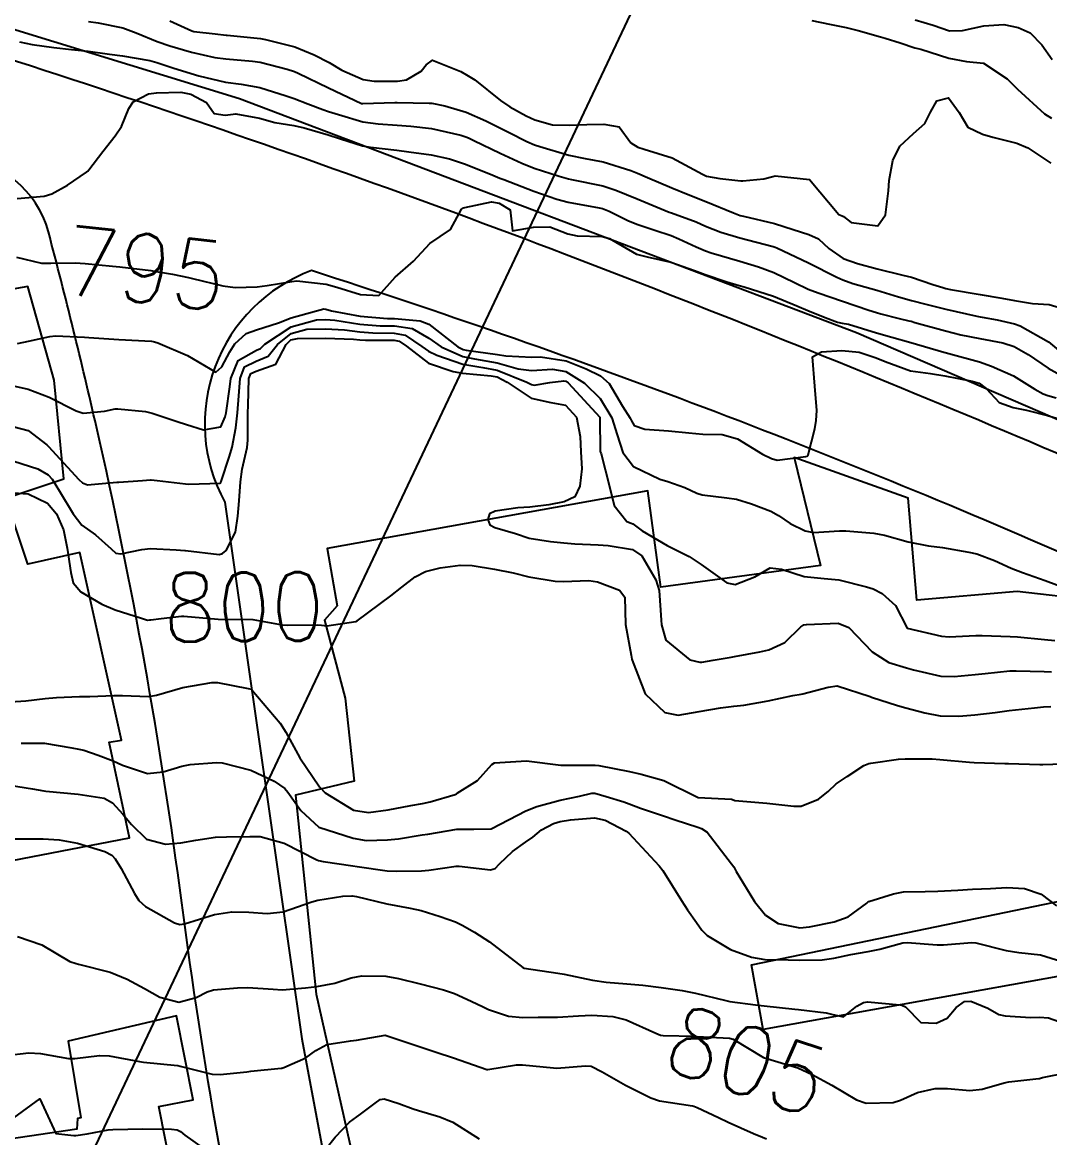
# Model space of a CAD drawing. Header units: metres. Extents: x 318500 to 325275, y 7408834 to 7428799.
# Drawn here: x 320867.2 to 320926.9, y 7424645.8 to 7424710.7 of the extents above; entities that cross this region are included whole.
import ezdxf
from ezdxf.enums import TextEntityAlignment as Align

# ---------------------------------------------------------------- set-up
doc = ezdxf.new("R2010")
doc.units = ezdxf.units.M
doc.header["$MEASUREMENT"] = 0
for name, color, linetype in [('Cotas', 45, 'Continuous'), ('Curvas de Nivel 1m', 11, 'Continuous'), ('Curvas de Nivel 5m', 15, 'Continuous'), ('Edificações', 30, 'Continuous'), ('TEXTO', 45, 'Continuous'), ('Vias Primárias', 230, 'Continuous')]:
    doc.layers.add(name, color=color, linetype=linetype)
doc.styles.add('Style-STANDARD', font='STANDARD.shx')

msp = doc.modelspace()

# ---------------------------------------------------------------- linework, layer by layer
at = {"layer": 'Curvas de Nivel 1m', "flags": 128}
for points, elevation in [([(320871.046, 7424710.704), (320871.598, 7424710.634), (320873.043, 7424710.339), (320873.819, 7424710.052), (320875.033, 7424709.551), (320875.762, 7424709.296), (320877.024, 7424708.926), (320878.385, 7424708.624), (320879.018, 7424708.538), (320880.571, 7424708.41), (320881.016, 7424708.339), (320882.574, 7424707.937), (320883.008, 7424707.798), (320883.22, 7424707.714), (320884.994, 7424706.865), (320886.906, 7424705.955), (320886.981, 7424705.94), (320888.837, 7424705.997), (320888.982, 7424705.998), (320890.832, 7424705.973), (320890.982, 7424705.968), (320891.748, 7424705.812), (320892.976, 7424705.442), (320894.129, 7424704.94), (320894.967, 7424704.515), (320895.47, 7424704.267), (320896.512, 7424703.747), (320896.957, 7424703.549), (320897.252, 7424703.44), (320898.948, 7424702.937), (320899.898, 7424702.753), (320900.943, 7424702.563), (320902.542, 7424702.059), (320902.934, 7424701.903), (320903.515, 7424701.654), (320904.921, 7424701.048), (320905.881, 7424700.66), (320906.91, 7424700.247), (320908.508, 7424699.586), (320908.791, 7424699.474), (320908.899, 7424699.438), (320909.081, 7424699.395), (320910.894, 7424698.974), (320911.979, 7424698.632), (320912.888, 7424698.34), (320913.439, 7424698.075), (320914.05, 7424697.512), (320914.872, 7424696.946), (320915.715, 7424696.644), (320916.863, 7424696.342), (320918.337, 7424695.979), (320918.856, 7424695.856), (320920.095, 7424695.431), (320920.672, 7424695.247), (320920.848, 7424695.201), (320921.118, 7424695.146), (320922.844, 7424694.84), (320924.088, 7424694.627), (320924.841, 7424694.491), (320925.878, 7424694.321), (320926.839, 7424694.263), (320927.556, 7424694.058)], 792), ([(320875.769, 7424710.751), (320877.042, 7424710.173), (320877.169, 7424710.136), (320878.4, 7424709.99), (320879.039, 7424709.925), (320879.101, 7424709.917), (320881.036, 7424709.718), (320881.316, 7424709.675), (320883.03, 7424709.235), (320884.156, 7424708.78), (320885.016, 7424708.322), (320885.757, 7424707.893), (320887.002, 7424707.332), (320887.634, 7424707.237), (320889.001, 7424707.242), (320889.522, 7424707.323), (320890.37, 7424707.83), (320890.655, 7424708.186), (320891.02, 7424708.462), (320892.671, 7424707.803), (320893.007, 7424707.618), (320893.478, 7424707.317), (320894.985, 7424706.127), (320895.519, 7424705.762), (320896.463, 7424705.236), (320896.973, 7424705.006), (320897.995, 7424704.704), (320898.97, 7424704.678), (320899.998, 7424704.732), (320900.971, 7424704.75), (320901.876, 7424704.584), (320902.546, 7424703.666), (320902.956, 7424703.405), (320903.317, 7424703.294), (320904.947, 7424702.794), (320906.706, 7424701.841), (320906.932, 7424701.724), (320907.716, 7424701.598), (320908.928, 7424701.46), (320909.054, 7424701.452), (320910.281, 7424701.566), (320910.79, 7424701.704), (320910.933, 7424701.749), (320912.93, 7424701.53), (320914.629, 7424699.504), (320914.816, 7424699.418), (320914.899, 7424699.374), (320915.353, 7424699.037), (320916.894, 7424698.835), (320917.331, 7424699.474), (320917.519, 7424700.873), (320917.554, 7424701.471), (320917.771, 7424702.644), (320918.177, 7424703.462), (320918.968, 7424704.204), (320919.632, 7424704.784), (320919.957, 7424705.44), (320920.325, 7424706.102), (320920.993, 7424706.274), (320921.62, 7424705.42), (320922.129, 7424704.57), (320922.968, 7424704.164), (320923.568, 7424703.993), (320924.963, 7424703.649), (320925.614, 7424703.363), (320926.947, 7424702.481)], 791), ([(320919.054, 7424710.817), (320920.102, 7424710.491), (320921.047, 7424710.175), (320921.81, 7424710.181), (320923.051, 7424710.463), (320924.205, 7424710.536), (320925.05, 7424710.372), (320925.735, 7424710.051), (320926.424, 7424709.356), (320927.027, 7424708.501)], 789), ([(320867.031, 7424709.525), (320867.777, 7424709.384), (320869.026, 7424709.195), (320870.047, 7424709.082), (320871.024, 7424708.997), (320872.273, 7424708.819), (320873.02, 7424708.709), (320874.615, 7424708.445), (320875.014, 7424708.331), (320875.937, 7424708.026), (320877.005, 7424707.681), (320877.458, 7424707.548), (320878.998, 7424707.189), (320879.905, 7424707.062), (320880.994, 7424706.871), (320882.527, 7424706.397), (320882.984, 7424706.229), (320883.788, 7424705.918), (320884.662, 7424705.59), (320884.976, 7424705.489), (320885.569, 7424705.299), (320886.97, 7424704.887), (320887.866, 7424704.763), (320888.968, 7424704.689), (320889.764, 7424704.634), (320890.967, 7424704.489), (320892.667, 7424704.099), (320892.962, 7424704.013), (320893.113, 7424703.949), (320893.432, 7424703.793), (320894.949, 7424703.068), (320896.208, 7424702.484), (320896.937, 7424702.188), (320898.384, 7424701.725), (320898.928, 7424701.578), (320899.105, 7424701.539), (320900.922, 7424701.163), (320901.682, 7424700.916), (320902.911, 7424700.415), (320904.768, 7424699.641), (320904.899, 7424699.589), (320906.337, 7424699.061), (320906.892, 7424698.826), (320907.769, 7424698.477), (320908.886, 7424698.137), (320910.806, 7424697.635), (320910.881, 7424697.614), (320910.923, 7424697.602), (320911.024, 7424697.558), (320912.867, 7424696.694), (320914.507, 7424695.854), (320914.853, 7424695.694), (320915.436, 7424695.494), (320916.844, 7424695.097), (320918.091, 7424694.714), (320918.841, 7424694.508), (320919.682, 7424694.281), (320920.836, 7424693.987), (320922.647, 7424693.587), (320922.832, 7424693.554), (320922.963, 7424693.53), (320923.818, 7424693.385), (320924.827, 7424693.143), (320925.169, 7424693.021), (320926.811, 7424692.105), (320927.733, 7424691.331)], 793), ([(320866.904, 7424700.422), (320868.46, 7424700.571), (320868.909, 7424700.705), (320869.821, 7424701.202), (320870.928, 7424701.952), (320871, 7424702.018), (320871.06, 7424702.088), (320871.869, 7424703.154), (320872.601, 7424704.065), (320872.965, 7424704.607), (320873.377, 7424705.655), (320873.641, 7424706.053), (320874.525, 7424706.507), (320874.988, 7424706.572), (320876.407, 7424706.601), (320876.987, 7424706.481), (320877.889, 7424705.996), (320878.343, 7424705.359), (320878.973, 7424705.276), (320879.594, 7424705.354), (320880.971, 7424705.096), (320881.863, 7424704.841), (320882.967, 7424704.663), (320883.576, 7424704.531), (320884.962, 7424704.121), (320885.679, 7424703.893), (320886.954, 7424703.478), (320887.419, 7424703.407), (320888.951, 7424703.227), (320889.656, 7424703.133), (320890.947, 7424702.96), (320892.017, 7424702.736), (320892.939, 7424702.426), (320894.528, 7424701.776), (320894.928, 7424701.615), (320895.166, 7424701.527), (320896.917, 7424700.855), (320898.242, 7424700.394), (320898.907, 7424700.216), (320900.706, 7424699.89), (320900.902, 7424699.839), (320901.286, 7424699.684), (320902.379, 7424699.152), (320902.893, 7424698.938), (320903.948, 7424698.59), (320904.886, 7424698.268), (320905.336, 7424698.085), (320906.336, 7424697.618), (320906.877, 7424697.381), (320907.215, 7424697.265), (320908.868, 7424696.782), (320909.97, 7424696.463), (320910.859, 7424696.134), (320912.058, 7424695.542), (320912.844, 7424695.162), (320913.42, 7424694.943), (320914.834, 7424694.459), (320916.378, 7424693.933), (320916.825, 7424693.793), (320917.071, 7424693.724), (320918.138, 7424693.46), (320918.7, 7424693.324), (320918.828, 7424693.289), (320919.048, 7424693.226), (320920.82, 7424692.731), (320921.716, 7424692.512), (320922.813, 7424692.287), (320924.157, 7424692.032), (320924.807, 7424691.829), (320925.619, 7424691.358), (320926.788, 7424690.566), (320928.488, 7424689.609)], 794), ([(320866.928, 7424692.009), (320867.558, 7424692.129), (320868.803, 7424692.401), (320869.134, 7424692.438), (320870.803, 7424692.367), (320871.066, 7424692.35), (320872.802, 7424692.231), (320874.709, 7424692.132), (320874.801, 7424692.121), (320874.868, 7424692.106), (320875.071, 7424692.036), (320876.789, 7424691.296), (320878.432, 7424690.328), (320878.78, 7424690.651), (320879.246, 7424691.522), (320879.55, 7424691.973), (320880.196, 7424692.576), (320880.808, 7424692.787), (320882.073, 7424693.202), (320882.816, 7424693.491), (320884.28, 7424693.908), (320884.711, 7424694.012), (320884.822, 7424694.003), (320885.159, 7424693.897), (320886.817, 7424693.581), (320888.409, 7424693.449), (320888.816, 7424693.446), (320890.312, 7424693.324), (320890.813, 7424693.114), (320892.504, 7424691.803), (320892.798, 7424691.657), (320892.976, 7424691.619), (320894.794, 7424691.355), (320895.278, 7424691.277), (320896.792, 7424691.209), (320897.299, 7424691.228), (320898.789, 7424690.999), (320899.961, 7424690.524), (320900.777, 7424690.124), (320901.281, 7424689.682), (320902.067, 7424688.354), (320902.499, 7424687.664), (320902.58, 7424687.504), (320902.736, 7424687.226), (320903.365, 7424687.022), (320904.733, 7424686.919), (320905.909, 7424686.8), (320906.731, 7424686.733), (320907.848, 7424686.704), (320908.733, 7424686.451), (320910.196, 7424685.565), (320910.716, 7424685.316), (320911.051, 7424685.219), (320912.719, 7424685.433), (320912.787, 7424685.461), (320912.84, 7424685.528), (320913.233, 7424687.033), (320913.32, 7424687.521), (320913.341, 7424688.107), (320913.227, 7424689.523), (320913.105, 7424691.216), (320913.628, 7424691.518), (320914.801, 7424691.596), (320915.804, 7424691.49), (320916.795, 7424691.171), (320917.32, 7424690.945), (320918.785, 7424690.418), (320919.962, 7424690.252), (320920.781, 7424690.13), (320922.376, 7424689.804), (320922.774, 7424689.686), (320923.195, 7424689.394), (320923.944, 7424688.565), (320924.759, 7424688.29), (320925.521, 7424688.122), (320926.755, 7424687.814), (320928.404, 7424687.323)], 796), ([(320866.73, 7424687.167), (320867.541, 7424686.941), (320868.619, 7424686.112), (320868.719, 7424686.012), (320870.491, 7424684.092), (320870.687, 7424683.895), (320870.99, 7424683.781), (320872.688, 7424683.935), (320872.803, 7424683.943), (320874.173, 7424684.045), (320874.652, 7424684.079), (320874.691, 7424684.077), (320875.031, 7424684.035), (320876.687, 7424683.838), (320876.87, 7424683.825), (320878.689, 7424683.881), (320878.73, 7424683.939), (320878.744, 7424683.979), (320879.233, 7424685.454), (320879.383, 7424685.973), (320879.607, 7424687.096), (320879.692, 7424687.97), (320879.767, 7424688.958), (320879.847, 7424689.969), (320880.107, 7424690.639), (320880.785, 7424690.98), (320881.479, 7424691.261), (320882.014, 7424691.942), (320882.807, 7424692.59), (320883.72, 7424692.827), (320884.81, 7424692.852), (320885.912, 7424692.786), (320886.808, 7424692.674), (320887.556, 7424692.618), (320888.808, 7424692.604), (320889.447, 7424692.481), (320890.414, 7424691.826), (320890.796, 7424691.545), (320891.285, 7424691.323), (320892.785, 7424690.807), (320893.957, 7424690.607), (320894.78, 7424690.443), (320896.505, 7424689.744), (320896.768, 7424689.613), (320896.923, 7424689.583), (320897.839, 7424689.729), (320898.659, 7424689.834), (320898.771, 7424689.816), (320898.914, 7424689.718), (320900.74, 7424687.723), (320900.754, 7424687.69), (320900.763, 7424685.732), (320900.775, 7424685.689), (320900.821, 7424685.586), (320901.305, 7424683.681), (320901.575, 7424682.578), (320902.316, 7424681.665), (320902.573, 7424681.566), (320902.668, 7424681.511), (320903.21, 7424681.107), (320904.649, 7424680.267), (320905.927, 7424679.621), (320906.633, 7424679.154), (320908.119, 7424678.086), (320908.616, 7424677.989), (320909.748, 7424678.444), (320910.631, 7424678.97), (320911.291, 7424678.89), (320912.624, 7424678.453), (320913.785, 7424678.35), (320914.622, 7424678.267), (320916.236, 7424677.864), (320916.614, 7424677.735), (320917.141, 7424677.472), (320917.919, 7424676.776), (320918.59, 7424675.45), (320920.583, 7424674.985), (320921.045, 7424674.954), (320922.584, 7424675.026), (320922.946, 7424675.034), (320924.584, 7424674.98), (320924.997, 7424674.951), (320926.582, 7424674.804), (320927.168, 7424674.747)], 798), ([(320866.761, 7424689.521), (320867.532, 7424689.354), (320868.752, 7424688.888), (320870.318, 7424688.094), (320870.739, 7424687.95), (320871.977, 7424688.071), (320872.602, 7424688.203), (320872.742, 7424688.213), (320874.35, 7424688.044), (320874.739, 7424687.955), (320876.193, 7424687.477), (320876.733, 7424687.293), (320877.722, 7424686.987), (320878.732, 7424687.155), (320878.986, 7424687.729), (320879.033, 7424687.977), (320879.25, 7424689.488), (320879.312, 7424689.975), (320879.742, 7424691.015), (320880.795, 7424691.605), (320881.036, 7424691.717), (320881.285, 7424691.953), (320882.81, 7424692.971), (320884.283, 7424693.376), (320884.815, 7424693.397), (320885.361, 7424693.348), (320886.812, 7424693.129), (320887.983, 7424693.034), (320888.812, 7424693.025), (320889.841, 7424692.865), (320890.805, 7424692.317), (320891.527, 7424691.813), (320892.792, 7424691.244), (320893.474, 7424691.106), (320894.787, 7424690.873), (320896.004, 7424690.529), (320896.78, 7424690.422), (320897.992, 7424690.518), (320898.78, 7424690.378), (320899.864, 7424689.704), (320900.757, 7424688.801), (320901.443, 7424687.679), (320901.746, 7424686.691), (320902.091, 7424685.669), (320902.708, 7424684.861), (320904.223, 7424684.119), (320904.695, 7424683.99), (320905.681, 7424683.625), (320906.382, 7424683.309), (320906.686, 7424683.212), (320908.13, 7424683.034), (320908.684, 7424682.948), (320909.562, 7424682.691), (320910.677, 7424682.257), (320911.125, 7424682.003), (320911.793, 7424681.543), (320912.664, 7424681.107), (320913.162, 7424681.023), (320914.664, 7424681.122), (320915.041, 7424681.119), (320916.663, 7424680.985), (320917.273, 7424680.859), (320918.655, 7424680.465), (320919.833, 7424680.251), (320920.651, 7424680.147), (320922.174, 7424679.878), (320922.646, 7424679.777), (320923.672, 7424679.385), (320924.634, 7424678.939), (320925.301, 7424678.689), (320926.623, 7424678.235), (320928.343, 7424677.594)], 797), ([(320866.705, 7424685.166), (320868.104, 7424684.714), (320868.694, 7424684.368), (320868.938, 7424684.108), (320869.362, 7424683.421), (320870.149, 7424682.095), (320870.654, 7424681.445), (320871.453, 7424680.883), (320872.361, 7424680.064), (320872.636, 7424679.816), (320872.924, 7424679.768), (320874.15, 7424680.037), (320874.641, 7424680.09), (320876.14, 7424680.015), (320876.639, 7424679.971), (320876.68, 7424679.968), (320878.636, 7424679.737), (320878.828, 7424679.787), (320879.042, 7424679.976), (320879.584, 7424681.037), (320879.715, 7424681.969), (320879.794, 7424682.848), (320879.872, 7424683.968), (320879.978, 7424684.69), (320880.263, 7424685.965), (320880.302, 7424686.387), (320880.303, 7424687.964), (320880.309, 7424688.402), (320880.365, 7424689.964), (320880.473, 7424690.264), (320880.777, 7424690.401), (320881.922, 7424690.804), (320882.532, 7424691.934), (320882.803, 7424692.206), (320883.178, 7424692.298), (320884.804, 7424692.307), (320886.432, 7424692.256), (320886.803, 7424692.219), (320887.124, 7424692.196), (320888.803, 7424692.188), (320889.089, 7424692.132), (320889.507, 7424691.839), (320890.785, 7424690.853), (320892.217, 7424690.367), (320892.777, 7424690.271), (320894.433, 7424690.117), (320894.774, 7424690.054), (320895.363, 7424689.761), (320896.756, 7424688.831), (320897.906, 7424688.576), (320898.75, 7424688.415), (320899.391, 7424687.71), (320899.61, 7424686.588), (320899.651, 7424685.706), (320899.695, 7424684.715), (320899.59, 7424683.707), (320899.294, 7424683.098), (320898.676, 7424682.801), (320897.784, 7424682.618), (320896.671, 7424682.491), (320895.977, 7424682.444), (320894.667, 7424682.257), (320894.338, 7424682.102), (320894.242, 7424681.776), (320894.355, 7424681.472), (320894.655, 7424681.317), (320895.856, 7424680.956), (320896.65, 7424680.696), (320897.874, 7424680.501), (320898.647, 7424680.408), (320899.293, 7424680.357), (320900.646, 7424680.293), (320901.226, 7424680.258), (320902.646, 7424680.037), (320903.194, 7424679.654), (320903.995, 7424678.27), (320904.187, 7424677.644), (320904.305, 7424675.931), (320904.332, 7424675.643), (320904.577, 7424674.758), (320905.965, 7424673.619), (320906.558, 7424673.487), (320906.678, 7424673.489), (320907.321, 7424673.599), (320908.369, 7424673.776), (320908.563, 7424673.809), (320910.046, 7424674.087), (320910.57, 7424674.204), (320911.501, 7424674.621), (320912.418, 7424675.533), (320912.591, 7424675.642), (320912.744, 7424675.68), (320914.592, 7424675.745), (320915.217, 7424675.494), (320916.569, 7424674.081), (320917.526, 7424673.466), (320918.555, 7424673.146), (320918.966, 7424673.031), (320920.549, 7424672.669), (320921.319, 7424672.642), (320922.55, 7424672.76), (320923.122, 7424672.821), (320924.554, 7424672.976), (320924.931, 7424672.987), (320926.554, 7424672.931), (320926.979, 7424672.911)], 799), ([(320866.516, 7424671.176), (320867.403, 7424671.24), (320868.519, 7424671.361), (320869.191, 7424671.432), (320870.521, 7424671.483), (320871.121, 7424671.481), (320872.522, 7424671.544), (320873.028, 7424671.547), (320874.522, 7424671.496), (320874.985, 7424671.563), (320876.53, 7424672.01), (320878.216, 7424672.304), (320878.535, 7424672.3), (320880.32, 7424671.953), (320880.491, 7424671.912), (320880.529, 7424671.881), (320882.179, 7424669.933), (320882.502, 7424669.406), (320883.314, 7424667.917), (320884.455, 7424666.24), (320884.794, 7424665.897), (320886.44, 7424664.885), (320887.315, 7424664.743), (320888.441, 7424664.904), (320889.762, 7424665.149), (320890.445, 7424665.272), (320890.896, 7424665.365), (320892.349, 7424665.801), (320892.411, 7424665.84), (320892.451, 7424665.866), (320893.649, 7424666.596), (320894.476, 7424667.536), (320894.618, 7424667.628), (320896.48, 7424667.74), (320898.477, 7424667.501), (320898.697, 7424667.496), (320900.477, 7424667.492), (320900.691, 7424667.473), (320902.472, 7424667.128), (320903.141, 7424666.982), (320904.465, 7424666.607), (320906.45, 7424665.61), (320908.385, 7424665.517), (320908.449, 7424665.5), (320908.581, 7424665.446), (320910.447, 7424665.28), (320912.016, 7424665.106), (320912.446, 7424665.117), (320913.445, 7424665.515), (320914.003, 7424665.961), (320914.464, 7424666.405), (320915.117, 7424666.847), (320916.08, 7424667.484), (320916.374, 7424667.589), (320916.482, 7424667.612), (320918.092, 7424667.849), (320918.486, 7424667.865), (320920.057, 7424667.856), (320920.486, 7424667.822), (320922.217, 7424667.67), (320922.484, 7424667.658), (320924.263, 7424667.593), (320924.483, 7424667.586), (320926.296, 7424667.53), (320926.483, 7424667.533), (320928.222, 7424667.584)], 801), ([(320867.133, 7424668.777), (320868.487, 7424668.767), (320870.083, 7424668.495), (320870.483, 7424668.434), (320870.763, 7424668.366), (320871.607, 7424668.073), (320872.475, 7424667.753), (320873.02, 7424667.504), (320874.465, 7424667.017), (320875.383, 7424667.105), (320876.471, 7424667.436), (320876.948, 7424667.528), (320878.475, 7424667.652), (320878.81, 7424667.64), (320880.469, 7424667.212), (320881.822, 7424666.573), (320882.453, 7424666.132), (320882.614, 7424665.928), (320883.383, 7424664.859), (320884.43, 7424663.9), (320886.421, 7424663.246), (320887.167, 7424663.121), (320888.42, 7424663.16), (320889.041, 7424663.221), (320890.424, 7424663.44), (320890.747, 7424663.495), (320892.43, 7424663.778), (320892.451, 7424663.779), (320893.431, 7424663.785), (320894.43, 7424663.797), (320894.469, 7424663.808), (320896.441, 7424664.84), (320897.08, 7424665.097), (320898.447, 7424665.457), (320899.56, 7424665.703), (320900.276, 7424665.869), (320900.453, 7424665.863), (320901.111, 7424665.68), (320902.139, 7424665.357), (320902.446, 7424665.243), (320903.103, 7424664.994), (320904.439, 7424664.55), (320905.129, 7424664.322), (320906.433, 7424663.891), (320906.643, 7424663.817), (320906.986, 7424663.602), (320908.403, 7424661.767), (320908.52, 7424661.579), (320908.661, 7424661.312), (320909.72, 7424659.567), (320910.362, 7424658.788), (320911.097, 7424658.288), (320912.355, 7424658.037), (320912.928, 7424658.094), (320914.359, 7424658.393), (320915.172, 7424658.682), (320916.254, 7424659.481), (320916.316, 7424659.536), (320916.371, 7424659.566), (320917.809, 7424660.028), (320918.38, 7424660.13), (320919.652, 7424660.16), (320920.381, 7424660.176), (320921.548, 7424660.242), (320922.383, 7424660.283), (320923.43, 7424660.339), (320924.385, 7424660.388), (320925.416, 7424660.323), (320926.38, 7424659.992), (320927.279, 7424659.331)], 802), ([(320866.453, 7424666.33), (320867.799, 7424666.12), (320868.448, 7424666.007), (320868.568, 7424665.989), (320870.447, 7424665.808), (320871.953, 7424665.576), (320872.443, 7424665.31), (320873.042, 7424664.657), (320873.537, 7424664.043), (320874.417, 7424663.196), (320875.523, 7424662.909), (320876.415, 7424662.984), (320877.275, 7424663.139), (320878.42, 7424663.321), (320879.062, 7424663.328), (320880.421, 7424663.359), (320881.007, 7424663.359), (320882.416, 7424662.965), (320884.308, 7424661.995), (320884.401, 7424661.957), (320884.681, 7424661.896), (320886.397, 7424661.65), (320886.655, 7424661.609), (320888.393, 7424661.362), (320888.906, 7424661.329), (320890.393, 7424661.364), (320890.813, 7424661.396), (320892.397, 7424661.618), (320892.575, 7424661.62), (320894.395, 7424661.418), (320894.663, 7424661.499), (320894.921, 7424661.762), (320895.681, 7424662.481), (320896.419, 7424663.021), (320896.852, 7424663.308), (320897.36, 7424663.731), (320898.055, 7424664.102), (320898.435, 7424664.214), (320899.049, 7424664.324), (320900.437, 7424664.439), (320901.063, 7424664.307), (320902.278, 7424663.662), (320902.428, 7424663.547), (320904.187, 7424661.642), (320904.396, 7424661.368), (320905.491, 7424659.623), (320905.842, 7424659.095), (320906.357, 7424658.356), (320906.663, 7424657.915), (320906.98, 7424657.601), (320908.338, 7424656.793), (320909.562, 7424656.337), (320910.33, 7424656.206), (320911.689, 7424656.18), (320912.33, 7424656.168), (320913.658, 7424656.182), (320914.332, 7424656.275), (320915.331, 7424656.494), (320916.338, 7424656.668), (320917.013, 7424656.797), (320918.346, 7424657.175), (320918.591, 7424657.201), (320920.344, 7424657.05), (320920.712, 7424657.049), (320922.347, 7424657.188), (320922.58, 7424657.163), (320924.34, 7424656.725), (320925.092, 7424656.606), (320926.337, 7424656.483), (320927.574, 7424656.085)], 803), ([(320866.411, 7424663.216), (320867.513, 7424663.225), (320868.411, 7424663.211), (320869.349, 7424663.162), (320870.413, 7424662.973), (320871.995, 7424662.478), (320872.403, 7424662.265), (320872.595, 7424662.057), (320872.944, 7424661.499), (320873.72, 7424660.04), (320873.968, 7424659.638), (320874.363, 7424659.286), (320876.035, 7424658.331), (320876.352, 7424658.234), (320876.629, 7424658.282), (320878.358, 7424658.816), (320879.36, 7424658.965), (320880.36, 7424658.954), (320881.423, 7424658.875), (320882.36, 7424658.976), (320884.012, 7424659.551), (320884.368, 7424659.658), (320885.812, 7424659.878), (320886.336, 7424659.905), (320886.371, 7424659.905), (320886.614, 7424659.868), (320888.366, 7424659.446), (320889.723, 7424659.189), (320890.362, 7424659.042), (320891.466, 7424658.702), (320892.356, 7424658.396), (320892.748, 7424658.189), (320893.463, 7424657.783), (320894.342, 7424657.237), (320896.268, 7424655.741), (320896.32, 7424655.714), (320896.354, 7424655.705), (320898.315, 7424655.414), (320898.679, 7424655.35), (320900.31, 7424655), (320901.105, 7424654.881), (320902.307, 7424654.794), (320903.249, 7424654.708), (320904.304, 7424654.582), (320905.52, 7424654.404), (320906.3, 7424654.245), (320908.059, 7424653.818), (320908.293, 7424653.77), (320909.79, 7424653.565), (320910.29, 7424653.511), (320912.067, 7424653.313), (320912.288, 7424653.292), (320913.89, 7424653.11), (320914.285, 7424653.002), (320914.9, 7424652.877), (320915.669, 7424653.486), (320916.064, 7424653.712), (320916.294, 7424653.749), (320918.177, 7424653.566), (320918.291, 7424653.548), (320918.508, 7424653.447), (320919.39, 7424652.542), (320920.281, 7424652.498), (320920.912, 7424652.786), (320921.443, 7424653.408), (320921.931, 7424653.768), (320922.296, 7424653.781), (320923.274, 7424653.385), (320923.913, 7424653.002), (320924.286, 7424652.935), (320925.769, 7424652.832), (320926.285, 7424652.848), (320926.809, 7424652.81), (320928.28, 7424652.294)], 804), ([(320866.247, 7424650.62), (320867.585, 7424650.785), (320868.25, 7424650.744), (320869.884, 7424650.455), (320870.245, 7424650.446), (320871.687, 7424650.63), (320872.248, 7424650.605), (320873.999, 7424650.279), (320874.243, 7424650.241), (320876.206, 7424650.045), (320876.24, 7424650.039), (320876.375, 7424650.008), (320878.234, 7424649.548), (320878.69, 7424649.516), (320880.236, 7424649.679), (320880.475, 7424649.709), (320882.239, 7424649.881), (320882.279, 7424649.89), (320882.387, 7424649.928), (320883.665, 7424650.493), (320884.255, 7424650.907), (320884.895, 7424651.256), (320886.264, 7424651.474), (320886.616, 7424651.515), (320888.269, 7424651.802), (320888.325, 7424651.793), (320890.26, 7424651.153), (320891.234, 7424650.826), (320892.25, 7424650.481), (320894.191, 7424649.82), (320894.241, 7424649.817), (320895.905, 7424650.085), (320896.245, 7424650.09), (320898.061, 7424649.904), (320898.243, 7424649.896), (320899.909, 7424650.031), (320900.245, 7424650.004), (320900.882, 7424649.68), (320902.229, 7424648.897), (320903.707, 7424648.156), (320904.215, 7424647.988), (320906.119, 7424647.704), (320906.211, 7424647.684), (320906.403, 7424647.607), (320907.636, 7424647.021), (320908.202, 7424646.759), (320909.662, 7424646.099), (320910.193, 7424645.872), (320910.427, 7424645.791)], 806), ([(320866.195, 7424646.64), (320868.21, 7424648.11), (320869.138, 7424646.101), (320870.188, 7424645.977), (320870.302, 7424645.974), (320870.957, 7424646.078), (320872.192, 7424646.296), (320872.452, 7424646.315), (320874.193, 7424646.367), (320875.859, 7424646.348), (320876.193, 7424646.301), (320876.394, 7424646.209), (320876.64, 7424646.003), (320878.174, 7424644.907)], 807), ([(320884.846, 7424645.224), (320885.376, 7424645.882), (320886.199, 7424646.752), (320886.852, 7424647.215), (320887.699, 7424647.855), (320887.989, 7424648.076), (320888.214, 7424648.101), (320889.064, 7424647.837), (320889.91, 7424647.528), (320890.206, 7424647.429), (320891.461, 7424647.059), (320892.2, 7424646.758), (320893.732, 7424645.775)], 807)]:
    msp.add_lwpolyline(points, dxfattribs=dict(at, elevation=elevation))
at = {"layer": 'Curvas de Nivel 5m', "flags": 128}
for points, elevation in [([(320913.052, 7424710.775), (320914.087, 7424710.551), (320915.049, 7424710.361), (320915.752, 7424710.198), (320917.043, 7424709.825), (320917.31, 7424709.743), (320918.185, 7424709.463), (320919.036, 7424709.191), (320919.385, 7424709.096), (320921.027, 7424708.576), (320922.05, 7424708.39), (320923.023, 7424708.293), (320924.399, 7424707.379), (320925.001, 7424706.777), (320926.57, 7424705.354), (320926.977, 7424705.086)], 790), ([(320866.863, 7424697.017), (320868.323, 7424696.66), (320868.858, 7424696.662), (320870.269, 7424696.689), (320870.858, 7424696.646), (320872.429, 7424696.494), (320872.856, 7424696.448), (320874.659, 7424696.235), (320874.853, 7424696.208), (320875.921, 7424696.024), (320876.847, 7424695.834), (320877.081, 7424695.772), (320878.84, 7424695.343), (320879.559, 7424695.253), (320880.84, 7424695.292), (320881.418, 7424695.375), (320882.845, 7424695.601), (320883.138, 7424695.633), (320884.843, 7424695.452), (320885.47, 7424695.264), (320886.835, 7424694.848), (320887.907, 7424694.791), (320888.85, 7424695.85), (320889.92, 7424696.779), (320890.88, 7424697.82), (320892.071, 7424698.626), (320892.709, 7424699.802), (320892.817, 7424699.885), (320892.902, 7424699.909), (320894.457, 7424700.226), (320894.906, 7424700.146), (320895.534, 7424699.76), (320895.678, 7424698.548), (320896.89, 7424698.76), (320897.841, 7424698.78), (320898.887, 7424698.374), (320899.431, 7424698.258), (320900.885, 7424698.222), (320901.308, 7424698.107), (320902.042, 7424697.673), (320902.873, 7424697.189), (320903.49, 7424697.035), (320904.866, 7424696.722), (320906.239, 7424696.24), (320906.856, 7424696.013), (320908.127, 7424695.591), (320908.847, 7424695.368), (320909.136, 7424695.286), (320910.838, 7424694.741), (320912.188, 7424694.181), (320912.826, 7424693.912), (320913.836, 7424693.515), (320914.548, 7424693.234), (320914.817, 7424693.19), (320915.19, 7424693.123), (320916.811, 7424692.624), (320917.712, 7424692.365), (320918.809, 7424692.053), (320920.732, 7424691.49), (320920.801, 7424691.472), (320921.025, 7424691.418), (320922.793, 7424690.927), (320923.488, 7424690.691), (320924.781, 7424690.127), (320926.015, 7424689.351), (320926.497, 7424689.073), (320926.766, 7424688.985), (320927.255, 7424688.845)], 795), ([(320866.678, 7424683.329), (320867.541, 7424683.264), (320868.669, 7424682.724), (320869.185, 7424682.105), (320869.587, 7424681.164), (320869.813, 7424680.098), (320870.02, 7424678.695), (320870.156, 7424678.095), (320870.602, 7424677.562), (320871.816, 7424676.847), (320872.587, 7424676.517), (320874.123, 7424676.037), (320874.48, 7424675.932), (320874.579, 7424675.936), (320874.658, 7424675.951), (320875.261, 7424676.023), (320876.445, 7424676.149), (320876.582, 7424676.148), (320878.58, 7424675.98), (320880.58, 7424675.96), (320882.296, 7424675.653), (320882.577, 7424675.632), (320884.332, 7424675.658), (320884.577, 7424675.63), (320884.886, 7424675.588), (320886.58, 7424675.846), (320886.659, 7424675.879), (320888.602, 7424677.339), (320889.236, 7424677.841), (320890.01, 7424678.438), (320890.624, 7424678.76), (320891.474, 7424678.965), (320892.63, 7424679.121), (320893.328, 7424679.091), (320894.627, 7424678.883), (320895.713, 7424678.664), (320896.62, 7424678.438), (320898.154, 7424678.188), (320898.617, 7424678.174), (320900.098, 7424678.218), (320900.617, 7424678.155), (320901.884, 7424677.671), (320902.194, 7424677.255), (320902.241, 7424675.665), (320902.563, 7424673.887), (320902.613, 7424673.659), (320902.625, 7424673.593), (320903.384, 7424671.651), (320904.519, 7424670.548), (320905.29, 7424670.401), (320906.52, 7424670.61), (320907.75, 7424670.819), (320908.523, 7424670.922), (320909.111, 7424670.987), (320910.527, 7424671.244), (320911.952, 7424671.539), (320912.433, 7424671.63), (320912.532, 7424671.647), (320914.011, 7424672.034), (320914.539, 7424672.11), (320916.441, 7424671.481), (320916.53, 7424671.448), (320918.034, 7424670.967), (320918.524, 7424670.835), (320919.627, 7424670.54), (320920.519, 7424670.362), (320921.593, 7424670.336), (320922.52, 7424670.416), (320923.703, 7424670.563), (320924.523, 7424670.665), (320926, 7424670.823), (320926.525, 7424670.881), (320926.949, 7424670.913)], 800), ([(320866.925, 7424657.548), (320868.334, 7424657.065), (320869.96, 7424656.094), (320870.318, 7424655.962), (320870.472, 7424655.933), (320872.311, 7424655.474), (320873.288, 7424655.062), (320874.297, 7424654.519), (320875.18, 7424654.021), (320876.287, 7424653.715), (320877.295, 7424653.995), (320877.946, 7424654.334), (320878.297, 7424654.433), (320879.704, 7424654.553), (320880.299, 7424654.572), (320881.764, 7424654.47), (320882.298, 7424654.446), (320883.648, 7424654.562), (320884.301, 7424654.635), (320885.356, 7424654.832), (320886.309, 7424655.141), (320886.912, 7424655.263), (320888.311, 7424655.231), (320889.041, 7424655.107), (320890.305, 7424654.79), (320891.671, 7424654.434), (320892.296, 7424654.227), (320893.272, 7424653.785), (320893.962, 7424653.448), (320894.285, 7424653.3), (320895.438, 7424652.909), (320896.281, 7424652.826), (320897.165, 7424652.847), (320898.281, 7424652.856), (320899.515, 7424652.934), (320900.283, 7424652.966), (320901.498, 7424652.888), (320902.28, 7424652.688), (320903.995, 7424651.921), (320904.272, 7424651.812), (320904.428, 7424651.794), (320906.271, 7424651.744), (320906.4, 7424651.737), (320908.271, 7424651.641), (320908.482, 7424651.578), (320910.254, 7424650.503), (320911.726, 7424650.059), (320912.246, 7424649.909), (320913.084, 7424649.517), (320914.231, 7424648.897), (320915.65, 7424648.054), (320916.216, 7424647.859), (320917.785, 7424647.888), (320918.219, 7424648.02), (320919.196, 7424648.465), (320920.229, 7424648.712), (320920.943, 7424648.7), (320922.228, 7424648.594), (320922.948, 7424648.671), (320924.235, 7424649.038), (320924.507, 7424649.095), (320926.239, 7424649.282), (320926.288, 7424649.291), (320926.462, 7424649.338), (320927.932, 7424649.635)], 805)]:
    msp.add_lwpolyline(points, dxfattribs=dict(at, elevation=elevation))
at = {"layer": 'Edificações'}
for points in [[(320808.47, 7424728.161), (320879.816, 7424706.243), (320915.65, 7424692.636), (320943.395, 7424680.651), (320944.684, 7424689.521), (320951.989, 7424687.375), (320950.27, 7424677.79), (320977.503, 7424667.183), (320982.803, 7424686.423), (320978.157, 7424687.882), (320977.528, 7424685.881), (320973.213, 7424687.236), (320973.972, 7424691.477), (320968.817, 7424692.4), (320967.082, 7424685.858), (320952.932, 7424689.223), (320955.731, 7424702.475), (320937.871, 7424710.793)], [(320857.468, 7424660.197), (320873.427, 7424663.27), (320872.236, 7424668.831), (320872.966, 7424668.953), (320870.544, 7424679.849), (320867.524, 7424679.178), (320866.241, 7424683.013), (320869.614, 7424684.142), (320869.046, 7424689.871), (320867.516, 7424695.315), (320856.26, 7424693.317)], [(320929.384, 7424677.084), (320924.985, 7424677.581), (320919.163, 7424677.084), (320918.658, 7424683.006), (320912.038, 7424685.379), (320913.571, 7424679.095), (320904.291, 7424677.838), (320903.536, 7424683.43), (320884.899, 7424680.093), (320885.496, 7424676.756), (320884.745, 7424675.917), (320885.959, 7424671.384), (320886.484, 7424666.568), (320883.072, 7424665.759), (320884.264, 7424654.182), (320886.682, 7424643.438)], [(320928.323, 7424655.387), (320910.234, 7424652.128), (320909.553, 7424655.903), (320932.77, 7424660.702)], [(320876.319, 7424641.696), (320875.138, 7424647.662), (320877.118, 7424648.053), (320876.155, 7424652.922), (320869.861, 7424651.465), (320870.6, 7424646.996), (320870.408, 7424646.964), (320870.36, 7424646.345), (320853.855, 7424643.894)]]:
    msp.add_lwpolyline(points, dxfattribs=at)
at = {"layer": 'TEXTO'}
msp.add_line((320924.58, 7424757.895), (320818.933, 7424534.146), dxfattribs=at)
at = {"layer": 'Vias Primárias'}
for points in [[(320850.631, 7424565.715), (320885.367, 7424570.969, 0.432321), (320890.706, 7424578.696, -0.019726), (320886.914, 7424600.512, 0.02167), (320881.337, 7424631.871, -0.022299), (320876.459, 7424659.506, 0.0236), (320871.506, 7424687.149, 0.008452), (320868.715, 7424698.484, 0.327508), (320863.454, 7424702.734), (320826.221, 7424714.811, 0.355222), (320817.338, 7424711.375), (320818.836, 7424695.062), (320821.342, 7424680.365), (320824.338, 7424663.979), (320829.039, 7424639.64), (320833.969, 7424611.662), (320839.05, 7424584.304), (320843.352, 7424568.333, 0.301247)], [(320920.887, 7424532.833), (320940.174, 7424542.734, 0.089656), (320948.741, 7424555.45, -0.008467), (320950.548, 7424572.412, 0.03832), (320947.302, 7424597.387, -0.019676), (320940.811, 7424637.418, 0.014564), (320934.126, 7424671.521, 0.331963), (320927.784, 7424679.72, 0.025725), (320883.989, 7424696.233, 0.45734), (320878.956, 7424682.784), (320883.44, 7424651.591), (320890.029, 7424616.36), (320895.519, 7424584.153), (320900.281, 7424554.686), (320904.857, 7424540.037, 0.38611)]]:
    msp.add_lwpolyline(points, format="xyb", close=True, dxfattribs=at)
msp.add_lwpolyline([(320847.495, 7424714.295, -0.02148), (320898.689, 7424697.213, -0.016568), (320946.481, 7424677.112, 0.021634), (320968.169, 7424668.247, -0.119261), (320989.53, 7424654.186, -0.075795), (321005.282, 7424638.424), (321007.176, 7424635.879), (321008.435, 7424632.987), (321010.933, 7424625.091), (321024.692, 7424558.1, 0.251933), (321034.592, 7424546.254, 0.124923), (321048.625, 7424544.384), (321080.701, 7424551.728, 0.170016), (321107.48, 7424568.587), (321135.727, 7424593.976), (321146.379, 7424601.82), (321150.734, 7424604.41, -0.110904), (321167.175, 7424609.78), (321201.661, 7424617.874, 0.085974), (321221.849, 7424626.458, -0.02468)], format="xyb", dxfattribs=at)

# ---------------------------------------------------------------- texts
at = {"layer": 'Cotas', "style": 'Style-STANDARD'}
for s, rotation, p in [('795', 353.72626, (320874.345, 7424696.369, 795)), ('800', 0.43955, (320880.067, 7424676.695, 800)), ('805', 341.70189, (320909.312, 7424650.332, 805))]:
    msp.add_text(s, height=4, rotation=rotation, dxfattribs=at).set_placement(p, align=Align.MIDDLE_CENTER)

doc.saveas('drawing.dxf')
